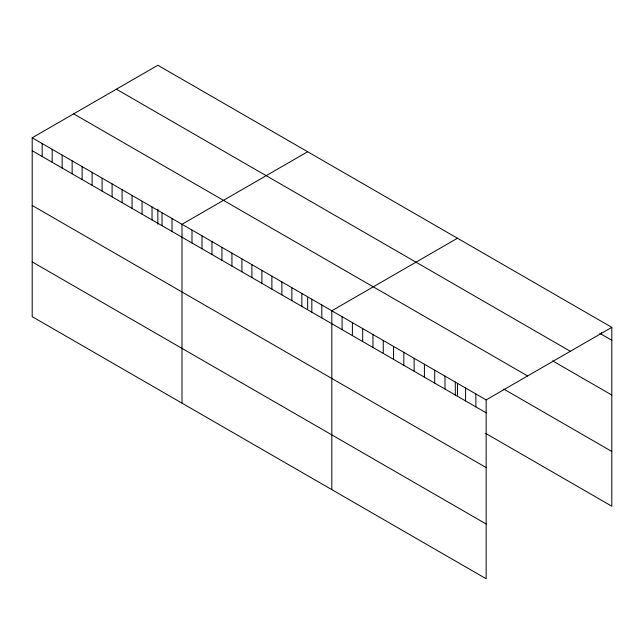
<?xml version="1.0" encoding="UTF-8"?>
<svg xmlns="http://www.w3.org/2000/svg" width="644" height="644" viewBox="0 0 644 644"><rect width="100%" height="100%" fill="white"/><g stroke="black" fill="none" stroke-linecap="round" stroke-linejoin="round"><path stroke-width="0.97" d="M32.2 137.792L486.156 399.884L486.156 578.747L32.2 316.655L32.2 137.792L157.844 65.253L611.8 327.345L611.8 506.208L485.753 433.436M307.647 151.743L182.002 224.281L182.002 403.144M457.457 238.232L331.813 310.77L331.813 489.633M486.156 399.884L611.8 327.345M599.797 333.351L611.8 340.282M116.379 89.194L570.334 351.278M552.633 360.882L611.8 395.038M73.666 113.851L527.621 375.943M503.761 389.073L611.8 451.452M32.2 150.736L486.156 412.82M32.2 205.484L486.156 467.576M32.2 261.899L486.156 523.991M601.512 332.352L601.512 334.341M475.868 393.943L475.868 406.879M465.58 388.002L465.58 400.938M457.457 384.243L457.457 395.191M455.284 382.061L455.284 394.997M444.996 376.12L444.996 389.057M434.708 370.179L434.708 383.116M424.42 364.238L424.42 377.175M414.124 358.297L414.124 371.234M403.836 352.357L403.836 365.293M393.548 346.416L393.548 359.352M383.261 340.475L383.261 353.411M372.973 334.534L372.973 347.47M362.677 328.593L362.677 341.529M352.389 322.652L352.389 335.596M342.101 316.711L342.101 329.656M321.823 305.006L321.823 317.943M311.833 299.243L311.833 312.179M307.647 297.753L307.647 308.701M301.851 293.471L301.851 306.415M291.861 287.707L291.861 300.643M281.879 281.943L281.879 294.88M271.889 276.179L271.889 289.116M261.899 270.408L261.899 283.352M251.917 264.644L251.917 277.58M241.927 258.88L241.927 271.816M231.937 253.116L231.937 266.053M221.955 247.344L221.955 260.289M211.965 241.581L211.965 254.517M201.983 235.817L201.983 248.753M191.993 230.045L191.993 242.989M172.02 218.517L172.02 231.454M162.03 212.753L162.03 225.69M157.844 209.276L157.844 224.209M152.04 206.982L152.04 219.926M142.058 201.218L142.058 214.154M132.068 195.454L132.068 208.39M122.086 189.69L122.086 202.627M112.096 183.918L112.096 196.863M102.106 178.155L102.106 191.091M92.124 172.391L92.124 185.327M82.134 166.627L82.134 179.563M72.144 160.855L72.144 173.8M62.162 155.091L62.162 168.028M52.172 149.328L52.172 162.264M42.19 143.556L42.19 156.5"/></g></svg>
